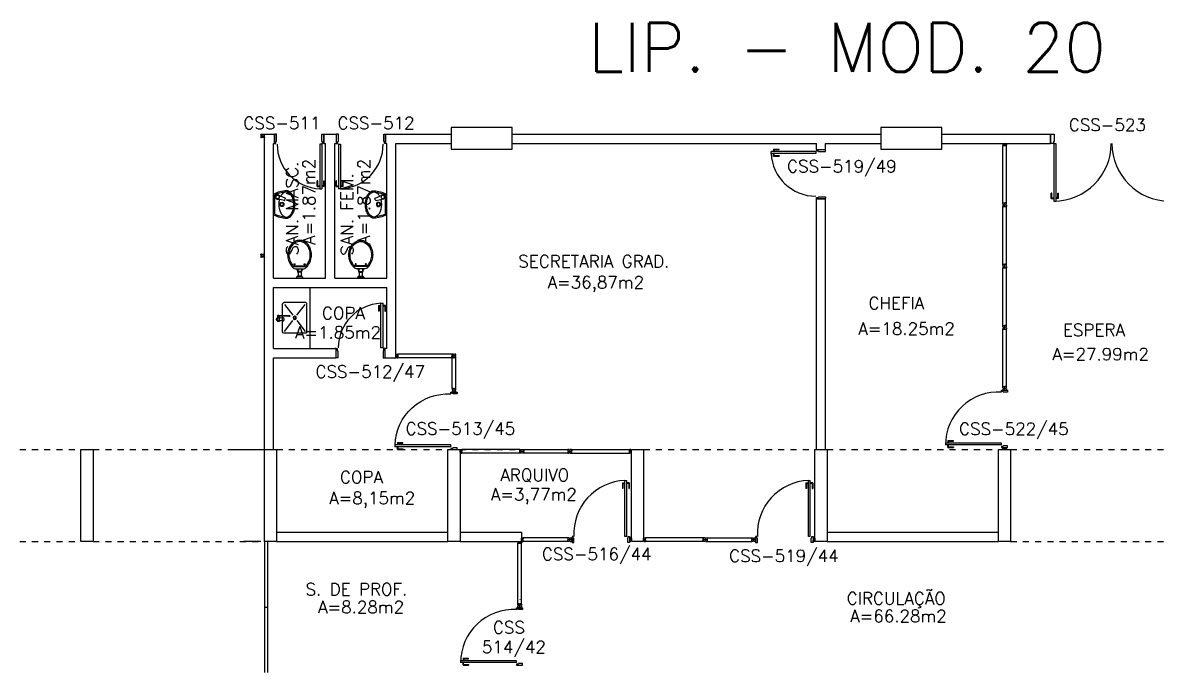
# Model space of a CAD drawing. Extents: x 0 to 244, y -71 to 76.
# Drawn here: x 38.02 to 56.55, y -13.26 to -2.76 of the extents above; entities that cross this region are included whole.
import ezdxf
from ezdxf.enums import TextEntityAlignment as Align

# ---------------------------------------------------------------- set-up
doc = ezdxf.new("R2010")
doc.units = 0
doc.header["$LTSCALE"] = 0.01
doc.header["$MEASUREMENT"] = 0
doc.linetypes.add('HIDDEN2', pattern=[0.1875, 0.125, -0.0625])
doc.layers.get('0').update_dxf_attribs({"linetype": 'CONTINUOUS'})
for name, color, linetype in [('ALV', 2, 'CONTINUOUS'), ('APSAN', 1, 'CONTINUOUS'), ('BANC', 2, 'CONTINUOUS'), ('DIV', 2, 'CONTINUOUS'), ('ESQ', 1, 'CONTINUOUS'), ('ESTR', 3, 'CONTINUOUS'), ('PROJ', 1, 'HIDDEN2'), ('TEXTO', 2, 'CONTINUOUS'), ('TEXTO-ENDEREÇO', 2, 'CONTINUOUS'), ('USO', 2, 'CONTINUOUS'), ('ÁREA', 2, 'CONTINUOUS')]:
    doc.layers.add(name, color=color, linetype=linetype)
doc.layers.get('0').freeze()
doc.styles.add('1', font='romans.shx')
doc.styles.add('UNB-100', font='simplex.shx', dxfattribs={"height": 0.2})
doc.styles.add('UNB-100-1', font='simplex.shx', dxfattribs={"height": 0.2})

# ---------------------------------------------------------------- blocks, each defined once
blk = doc.blocks.new('PILAR-SSN')
blk.add_lwpolyline([(0.197, -26.452), (0.197, -27.952), (-0.003, -27.952), (-0.003, -26.452)], close=True)
blk = doc.blocks.new('PDV2E-SSN')
at = {"layer": 'DIV'}
for p, q in [((0.076, 0.05), (0.076, 0.965)), ((0.106, 0.965), (0.076, 0.965)), ((0.106, 0.05), (0.106, 0.965)), ((0.034, 0.925), (0.034, 0.835)), ((0.034, 0.925), (0.074, 0.925)), ((0.044, 0.835), (0.034, 0.835)), ((0.044, 0.915), (0.044, 0.835)), ((0.044, 0.915), (0.074, 0.915)), ((0.148, 0.925), (0.108, 0.925)), ((0.138, 0.915), (0.108, 0.915)), ((0.138, 0.915), (0.138, 0.835)), ((0.138, 0.835), (0.148, 0.835)), ((0.148, 0.925), (0.148, 0.835)), ((0.031, 0.05), (0.031, -0.05)), ((0.051, 0.05), (0.031, 0.05)), ((0.051, 0.02), (0.051, 0.05)), ((0.051, 0.02), (0.061, 0.02)), ((0.061, -0.05), (0.061, 0.02)), ((0.076, 0.05), (0.106, 0.05)), ((0.95, 0.02), (0.94, 0.02)), ((0.94, -0.05), (0.94, 0.02)), ((0.95, 0.02), (0.95, 0.05)), ((0.95, 0.05), (0.97, 0.05)), ((0.97, 0.05), (0.97, 0.035)), ((0.97, 0.035), (0.97, -0.035)), ((0.031, -0.05), (0.061, -0.05)), ((0.97, -0.05), (0.94, -0.05)), ((0.97, -0.035), (0.97, -0.05))]:
    blk.add_line(p, q, dxfattribs=at)
at = {"layer": 'DIV', "color": 1}
blk.add_arc((0.076, 0.1), 0.865, 356.6786, 90, dxfattribs=at)
blk = doc.blocks.new('LAVAT-P')
for p, q in [((-0.17, 0), (0.17, 0)), ((-0.157, -0.02), (0.157, -0.02)), ((0.063, -0.173), (0.094, -0.055)), ((0.069, -0.185), (0.09, -0.192)), ((0.102, -0.187), (0.151, -0.074))]:
    blk.add_line(p, q)
for points in [[(0.083, -0.096, 0.121735), (-0.082, -0.096, 0.073747), (-0.145, -0.122, 0.106861), (-0.192, -0.165, 0.153587), (-0.205, -0.208, 0.153587)], [(-0.205, -0.208, 0.153587), (-0.192, -0.251, 0.106861), (-0.145, -0.294, 0.073747), (-0.082, -0.32, 0.060305), (0, -0.329, 0.060305), (0.082, -0.32, 0.073747), (0.145, -0.294, 0.106861), (0.192, -0.251, 0.153587), (0.205, -0.208, 0.153587), (0.192, -0.165, 0.106861), (0.145, -0.122, 0.014792), (0.133, -0.115, 0.039243)], [(-0.225, -0.214, 0.136108), (-0.208, -0.262, 0.106861), (-0.155, -0.311, 0.073747), (-0.087, -0.339, 0.060305), (0, -0.349, 0.060305), (0.087, -0.339, 0.073747), (0.155, -0.311, 0.106861), (0.208, -0.262, 0.136108), (0.225, -0.214, 0.062982)]]:
    blk.add_lwpolyline(points, format="xyb")
for centre, radius in [((0, -0.135), 0.0347), ((0, -0.135), 0.0265), ((0.122, -0.065), 0.03)]:
    blk.add_circle(centre, radius)
for centre, radius, start, end in [((0.376, -0.254), 0.602, 155.0201, 176.1902), ((-0.376, -0.254), 0.602, 3.8098, 24.9799), ((0.376, -0.254), 0.582, 156.2686, 173.4578), ((0.073, -0.176), 0.01, 165.2139, 250.8603), ((0.122, -0.065), 0.0361, 302.4689, 199.2518), ((-0.376, -0.254), 0.582, 6.5422, 23.7314), ((0.093, -0.183), 0.01, 250.8603, 336.5068)]:
    blk.add_arc(centre, radius, start, end)
blk = doc.blocks.new('MTT-SSN')
for p, q in [((-0.0051, 0), (0.0051, 0)), ((0, -0.0051), (0, 0.0051))]:
    blk.add_line(p, q)
blk.add_lwpolyline([(-0.008, 0.03), (-0.008, 0.02), (0.008, 0.02), (0.008, 0.03), (0.03, 0.03), (0.03, 0.006), (0.0205, 0.006), (0.0205, -0.006), (0.03, -0.006), (0.03, -0.03), (0.008, -0.03), (0.008, -0.02), (-0.008, -0.02), (-0.008, -0.03), (-0.03, -0.03), (-0.03, -0.006), (-0.0185, -0.006), (-0.0185, 0.006), (-0.03, 0.006), (-0.03, 0.03)], close=True)
blk = doc.blocks.new('MTDIV-SSN')
for p, q in [((-0.0185, 0.0285), (-0.0285, 0.0285)), ((-0.0285, 0.0185), (-0.0285, 0.0285)), ((-0.0265, 0.0185), (-0.0285, 0.0185)), ((-0.0265, 0.0185), (-0.0265, 0.0265)), ((-0.0235, 0.0265), (-0.0265, 0.0265)), ((-0.0235, 0.0215), (-0.0235, 0.0265)), ((-0.0235, -0.0265), (-0.0235, 0.0265)), ((-0.0215, 0.0215), (-0.0235, 0.0215)), ((-0.0215, 0.0265), (-0.0215, 0.0235)), ((-0.0185, 0.0265), (-0.0215, 0.0265)), ((0.0215, 0.0235), (-0.0215, 0.0235)), ((-0.0215, 0.0215), (-0.0215, -0.0215)), ((0.0195, 0.0215), (-0.0195, 0.0215)), ((-0.0195, 0.0215), (-0.0195, -0.0195)), ((-0.0185, 0.0285), (-0.0185, 0.0265)), ((-0.0049, 0), (0.0049, 0)), ((0, 0.0049), (0, -0.0049)), ((0.0185, 0.0265), (0.0185, 0.0285)), ((0.0185, 0.0285), (0.0285, 0.0285)), ((0.0185, 0.0265), (0.0215, 0.0265)), ((0.0195, 0.0215), (0.0195, -0.0195)), ((0.0215, 0.0265), (0.0215, 0.0235)), ((0.0235, 0.0215), (0.0215, 0.0215)), ((0.0215, 0.0215), (0.0215, -0.0215)), ((0.0235, 0.0215), (0.0235, 0.0265)), ((0.0235, 0.0265), (0.0265, 0.0265)), ((0.0235, 0.0265), (0.0235, -0.0265)), ((0.0265, 0.0265), (0.0265, 0.0185)), ((0.0265, 0.0185), (0.0285, 0.0185)), ((0.0285, 0.0185), (0.0285, 0.0285)), ((-0.0285, -0.0185), (-0.0285, -0.0285)), ((-0.0265, -0.0185), (-0.0285, -0.0185)), ((-0.0185, -0.0285), (-0.0285, -0.0285)), ((-0.0265, -0.0265), (-0.0265, -0.0185)), ((-0.0235, -0.0265), (-0.0265, -0.0265)), ((-0.0235, -0.0215), (-0.0235, -0.0265)), ((-0.0075, -0.0215), (-0.0235, -0.0215)), ((-0.0215, -0.0265), (-0.0215, -0.0235)), ((0.0215, -0.0235), (-0.0215, -0.0235)), ((-0.0185, -0.0265), (-0.0215, -0.0265)), ((-0.0095, -0.0195), (-0.0195, -0.0195)), ((-0.0185, -0.0285), (-0.0185, -0.0265)), ((-0.0095, -0.0195), (-0.0095, -0.0115)), ((-0.0075, -0.0115), (-0.0095, -0.0115)), ((-0.0075, -0.0215), (-0.0075, -0.0115)), ((-0.0055, -0.0135), (-0.0075, -0.0135)), ((-0.0055, -0.0215), (-0.0055, -0.0135)), ((0.0055, -0.0215), (-0.0055, -0.0215)), ((0.0055, -0.0215), (0.0055, -0.0135)), ((0.0075, -0.0135), (0.0055, -0.0135)), ((0.0075, -0.0215), (0.0075, -0.0115)), ((0.0095, -0.0115), (0.0075, -0.0115)), ((0.0235, -0.0215), (0.0075, -0.0215)), ((0.0095, -0.0195), (0.0095, -0.0115)), ((0.0195, -0.0195), (0.0095, -0.0195)), ((0.0185, -0.0265), (0.0185, -0.0285)), ((0.0185, -0.0265), (0.0215, -0.0265)), ((0.0185, -0.0285), (0.0285, -0.0285)), ((0.0215, -0.0265), (0.0215, -0.0235)), ((0.0235, -0.0215), (0.0235, -0.0265)), ((0.0235, -0.0265), (0.0265, -0.0265)), ((0.0265, -0.0185), (0.0265, -0.0265)), ((0.0265, -0.0185), (0.0285, -0.0185)), ((0.0285, -0.0185), (0.0285, -0.0285))]:
    blk.add_line(p, q)
blk = doc.blocks.new('PD80-SSN')
for p, q in [((-0.777, 0.01), (-0.777, -0.03)), ((-0.777, 0.01), (-0.687, 0.01)), ((-0.687, 0), (-0.687, 0.01)), ((-0.075, 0), (0.075, 0)), ((-0.075, 0), (-0.075, -0.02)), ((0.075, -0.03), (0.075, 0)), ((-0.817, -0.065), (-0.817, -0.03)), ((-0.085, -0.03), (-0.817, -0.03)), ((-0.085, -0.065), (-0.817, -0.065)), ((-0.777, -0.105), (-0.777, -0.065)), ((-0.777, -0.105), (-0.687, -0.105)), ((-0.767, 0), (-0.767, -0.03)), ((-0.767, 0), (-0.687, 0)), ((-0.767, -0.095), (-0.767, -0.065)), ((-0.767, -0.095), (-0.687, -0.095)), ((-0.687, -0.095), (-0.687, -0.105)), ((-0.085, -0.03), (-0.085, -0.065)), ((-0.075, -0.02), (-0.04, -0.02)), ((-0.04, -0.03), (-0.04, -0.02)), ((-0.04, -0.03), (0.075, -0.03)), ((-0.075, -0.781), (-0.04, -0.781)), ((-0.075, -0.801), (-0.075, -0.781)), ((-0.075, -0.801), (0.075, -0.801)), ((-0.075, -0.802), (0.075, -0.802)), ((-0.04, -0.771), (0.075, -0.771)), ((-0.04, -0.771), (-0.04, -0.781)), ((0.075, -0.771), (0.075, -0.801))]:
    blk.add_line(p, q)
blk.add_arc((-0.085, -0.03), 0.731, 182.6571, 270)
blk = doc.blocks.new('INOXA1-P')
for p, q in [((0.12, 0.23), (0.12, 0.047)), ((0.22, 0.25), (0.14, 0.25)), ((0.15, 0.22), (0.287, 0.043)), ((0.5, 0.25), (0.22, 0.25)), ((0.353, 0.043), (0.49, 0.22)), ((0.52, 0.23), (0.52, -0.23)), ((0.043, 0.008), (0.043, -0.022)), ((0.062, 0.04), (0.071, 0.04)), ((0.131, 0.048), (0.076, 0.043)), ((0.131, -0.002), (0.076, 0.003)), ((0.22, -0.027), (0.054, -0.027)), ((0.22, -0.037), (0.054, -0.037)), ((0.063, -0.003), (0.063, -0.021)), ((0.12, -0.001), (0.12, -0.027)), ((0.12, -0.037), (0.12, -0.23)), ((0.15, -0.22), (0.287, -0.043)), ((0.231, -0.027), (0.22, -0.027)), ((0.231, -0.037), (0.22, -0.037)), ((0.353, -0.043), (0.49, -0.22)), ((0.22, -0.25), (0.14, -0.25)), ((0.5, -0.25), (0.22, -0.25))]:
    blk.add_line(p, q)
blk.add_lwpolyline([(0.076, 0.003), (0.072, 0.004), (0.069, 0.009), (0.067, 0.015), (0.066, 0.023), (0.067, 0.031), (0.069, 0.037), (0.072, 0.042), (0.076, 0.043)])
blk.add_lwpolyline([(0.131, 0.048), (0.137, 0.046), (0.143, 0.041), (0.147, 0.033), (0.148, 0.023), (0.147, 0.013), (0.143, 0.006), (0.137, 0), (0.131, -0.002), (0.125, 0), (0.119, 0.006), (0.115, 0.013), (0.114, 0.023), (0.115, 0.033), (0.119, 0.041), (0.125, 0.046)], close=True)
for radius in [0.0266, 0.0163]:
    blk.add_circle((0.32, 0), radius)
for centre, radius, start, end in [((0.14, 0.23), 0.02, 90, 180), ((0.5, 0.23), 0.02, 360, 90), ((0.054, 0.023), 0.0349, 36.1705, 252.2568), ((0.054, 0.023), 0.0189, 62.7367, 235.7375), ((0.073, -0.003), 0.01, 102.8285, 180), ((0.054, 0.023), 0.0349, 285.5373, 323.9987), ((0.054, -0.032), 0.0145, 20.161, 339.839), ((0.054, -0.032), 0.005, 90.0037, 269.9963), ((0.231, -0.032), 0.00738, 222.6559, 137.3441), ((0.231, -0.032), 0.005, 269.9935, 90.0065), ((0.14, -0.23), 0.02, 180, 270), ((0.5, -0.23), 0.02, 270, 360)]:
    blk.add_arc(centre, radius, start, end)
blk = doc.blocks.new('VDC-P')
for p, q in [((-0.127, 0.192), (0.127, 0.192)), ((-0.109, 0.202), (0.109, 0.202)), ((-0.068, 0.152), (0.068, 0.152)), ((-0.05, 0.152), (-0.03, 0.11)), ((-0.05, 0.015), (-0.05, 0)), ((-0.05, 0), (0.05, 0)), ((0.045, 0.02), (-0.045, 0.02)), ((-0.04, 0.025), (-0.04, 0.02)), ((0.035, 0.03), (-0.035, 0.03)), ((-0.03, 0.152), (-0.03, 0.11)), ((0.03, 0.11), (-0.03, 0.11)), ((0.03, 0.1), (-0.03, 0.1)), ((-0.025, 0.1), (-0.025, 0.03)), ((0.025, 0.1), (0.025, 0.03)), ((0.03, 0.152), (0.03, 0.11)), ((0.05, 0.152), (0.03, 0.11)), ((0.04, 0.025), (0.04, 0.02)), ((0.05, 0.015), (0.05, 0))]:
    blk.add_line(p, q)
for points in [[(0.16, 0.244, 0.050424), (0.18, 0.288, 0.082137), (0.195, 0.381, 0.082137), (0.18, 0.474, 0.090148), (0.138, 0.549, 0.104406), (0.073, 0.601, 0.117345), (0, 0.619, 0.117345), (-0.073, 0.601, 0.104406), (-0.138, 0.549, 0.090148), (-0.18, 0.474, 0.082137), (-0.195, 0.381, 0.082137)], [(0.142, 0.254, 0.050424), (0.161, 0.295, 0.082137), (0.175, 0.381, 0.082137), (0.161, 0.468, 0.090148), (0.122, 0.536, 0.104406), (0.064, 0.583, 0.117345), (0, 0.599, 0.117345), (-0.064, 0.583, 0.104406), (-0.122, 0.536, 0.090148), (-0.161, 0.468, 0.082137), (-0.175, 0.381, 0.082137)], [(-0.195, 0.381, 0.082137), (-0.18, 0.288, 0.050424), (-0.16, 0.244, 0.104406)], [(-0.175, 0.381, 0.082137), (-0.161, 0.295, 0.050424), (-0.142, 0.254, 0.050424)]]:
    blk.add_lwpolyline(points, format="xyb")
for centre in [(-0.083, 0.226), (0.083, 0.226)]:
    blk.add_circle(centre, 0.0101)
for centre, radius, start, end in [((0.08, 0.36), 0.266, 205.6863, 226.7558), ((0.08, 0.36), 0.246, 205.6863, 219.7706), ((-0.08, 0.36), 0.266, 313.2442, 334.3137), ((-0.08, 0.36), 0.246, 320.2294, 334.3137), ((-0.068, 0.202), 0.05, 226.7558, 270), ((-0.045, 0.015), 0.005, 90, 180), ((-0.035, 0.025), 0.005, 90, 180), ((-0.03, 0.105), 0.005, 90, 270), ((0.03, 0.105), 0.005, 270, 90), ((0.035, 0.025), 0.005, 0, 90), ((0.045, 0.015), 0.005, 360, 90), ((0.068, 0.202), 0.05, 270, 313.2442)]:
    blk.add_arc(centre, radius, start, end)
blk = doc.blocks.new('MTINI-SSN')
for p, q in [((-0.03, 0.008), (-0.03, 0.028)), ((-0.03, 0.028), (-0.008, 0.028)), ((-0.03, 0.008), (-0.02, 0.008)), ((-0.02, 0), (-0.02, 0.008)), ((-0.001, 0), (-0.02, 0)), ((-0.008, 0.019), (-0.008, 0.028)), ((0.008, 0.019), (-0.008, 0.019)), ((0.005, 0), (-0.005, 0)), ((0.02, 0), (-0.001, 0)), ((0, -0.005), (0, 0.005)), ((0.008, 0.019), (0.008, 0.028)), ((0.03, 0.028), (0.008, 0.028)), ((0.03, 0.008), (0.02, 0.008)), ((0.02, 0), (0.02, 0.008)), ((0.03, 0.008), (0.03, 0.028))]:
    blk.add_line(p, q)
blk = doc.blocks.new('PDV2D-SSN')
for p, q in [((-0.106, 0.965), (-0.076, 0.965)), ((-0.138, 0.835), (-0.148, 0.835)), ((-0.95, 0.05), (-0.97, 0.05)), ((-0.97, 0.05), (-0.97, 0.035)), ((-0.97, 0.035), (-0.97, -0.035)), ((-0.95, 0.02), (-0.95, 0.05)), ((-0.95, 0.02), (-0.94, 0.02)), ((-0.94, -0.05), (-0.94, 0.02)), ((-0.051, 0.02), (-0.061, 0.02)), ((-0.061, -0.05), (-0.061, 0.02)), ((-0.051, 0.05), (-0.031, 0.05)), ((-0.051, 0.02), (-0.051, 0.05)), ((-0.031, 0.05), (-0.031, -0.05)), ((-0.97, -0.035), (-0.97, -0.05)), ((-0.97, -0.05), (-0.94, -0.05)), ((-0.031, -0.05), (-0.061, -0.05))]:
    blk.add_line(p, q)
at = {"color": 2}
for p, q in [((-0.106, 0.05), (-0.106, 0.965)), ((-0.076, 0.05), (-0.076, 0.965)), ((-0.148, 0.925), (-0.108, 0.925)), ((-0.148, 0.925), (-0.148, 0.835)), ((-0.138, 0.915), (-0.108, 0.915)), ((-0.138, 0.915), (-0.138, 0.835)), ((-0.034, 0.925), (-0.074, 0.925)), ((-0.044, 0.915), (-0.074, 0.915)), ((-0.044, 0.915), (-0.044, 0.835)), ((-0.044, 0.835), (-0.034, 0.835)), ((-0.034, 0.925), (-0.034, 0.835)), ((-0.076, 0.05), (-0.106, 0.05))]:
    blk.add_line(p, q, dxfattribs=at)
at = {"color": 1}
blk.add_arc((-0.076, 0.1), 0.865, 91.988, 183.3214, dxfattribs=at)
blk = doc.blocks.new('DIVINI-SSN')
for p, q in [((-0.02, 0), (-0.02, -0.008)), ((-0.02, 0), (0.02, 0)), ((0, 0.005), (0, -0.005)), ((0.02, 0), (0.02, -0.008)), ((-0.03, -0.008), (-0.02, -0.008)), ((-0.03, -0.008), (-0.03, -0.028)), ((-0.03, -0.028), (-0.008, -0.028)), ((-0.03, -0.03), (0.03, -0.03)), ((-0.03, -0.975), (-0.03, -0.03)), ((-0.009, -0.03), (-0.027, -0.03)), ((-0.008, -0.019), (0.008, -0.019)), ((-0.008, -0.019), (-0.008, -0.028)), ((-0.006, -0.021), (-0.006, -0.03)), ((0.006, -0.021), (-0.006, -0.021)), ((-0.006, -0.023), (-0.006, -0.027)), ((-0.004, -0.021), (0.004, -0.021)), ((0.006, -0.021), (0.006, -0.03)), ((0.006, -0.023), (0.006, -0.027)), ((0.008, -0.019), (0.008, -0.028)), ((0.03, -0.028), (0.008, -0.028)), ((0.009, -0.03), (0.027, -0.03)), ((0.03, -0.008), (0.02, -0.008)), ((0.03, -0.008), (0.03, -0.028)), ((0.03, -0.975), (0.03, -0.03)), ((-0.03, -0.975), (0.03, -0.975)), ((-0.006, -0.985), (-0.006, -0.975)), ((0.006, -0.985), (-0.006, -0.985)), ((0.006, -1.01), (-0.006, -1.01)), ((0, -1.003), (0, -1.018)), ((0.006, -0.985), (0.006, -0.975)), ((0.03, -0.975), (0.009, -0.975))]:
    blk.add_line(p, q)
blk = doc.blocks.new('PE80-SSN')
at = {"color": 2}
for p, q in [((0.075, 0), (-0.075, 0)), ((-0.075, -0.03), (-0.075, 0)), ((0.075, 0), (0.075, -0.02)), ((0.04, -0.03), (-0.075, -0.03)), ((0.075, -0.02), (0.04, -0.02)), ((0.04, -0.03), (0.04, -0.02)), ((0.085, -0.03), (0.817, -0.03)), ((0.085, -0.03), (0.085, -0.065)), ((0.085, -0.065), (0.817, -0.065)), ((0.817, -0.065), (0.817, -0.03))]:
    blk.add_line(p, q, dxfattribs=at)
at = {"color": 1}
for p, q in [((0.777, 0.01), (0.687, 0.01)), ((0.687, 0), (0.687, 0.01)), ((0.777, 0.01), (0.777, -0.03)), ((0.767, 0), (0.687, 0)), ((0.767, -0.095), (0.687, -0.095)), ((0.687, -0.095), (0.687, -0.105)), ((0.777, -0.105), (0.687, -0.105)), ((0.767, 0), (0.767, -0.03)), ((0.767, -0.095), (0.767, -0.065)), ((0.777, -0.105), (0.777, -0.065))]:
    blk.add_line(p, q, dxfattribs=at)
for p, q in [((0.04, -0.771), (-0.075, -0.771)), ((-0.075, -0.771), (-0.075, -0.801)), ((0.075, -0.801), (-0.075, -0.801)), ((0.075, -0.802), (-0.075, -0.802)), ((0.04, -0.771), (0.04, -0.781)), ((0.075, -0.781), (0.04, -0.781)), ((0.075, -0.801), (0.075, -0.781))]:
    blk.add_line(p, q)
blk.add_arc((0.085, -0.03), 0.731, 270, 357.3429, dxfattribs=at)
blk = doc.blocks.new('DIVMT-SSN')
for p, q in [((-0.03, 0.008), (-0.03, 0.03)), ((-0.006, 0.03), (-0.03, 0.03)), ((-0.03, 0.008), (-0.02, 0.008)), ((-0.02, -0.008), (-0.02, 0.008)), ((-0.006, 0.02), (-0.006, 0.03)), ((0.006, 0.02), (-0.006, 0.02)), ((-0.005, 0), (0.005, 0)), ((0.005, 0), (-0.005, 0)), ((0, 0.005), (0, -0.005)), ((0, -0.005), (0, 0.005)), ((0.006, 0.03), (0.03, 0.03)), ((0.006, 0.02), (0.006, 0.03)), ((0.03, 0.008), (0.02, 0.008)), ((0.02, -0.008), (0.02, 0.008)), ((0.03, 0.008), (0.03, 0.03)), ((-0.03, -0.008), (-0.03, -0.03)), ((-0.03, -0.008), (-0.02, -0.008)), ((-0.03, -0.03), (-0.03, -0.97)), ((-0.03, -0.03), (-0.009, -0.03)), ((0.03, -0.03), (-0.03, -0.03)), ((-0.03, -0.03), (-0.006, -0.03)), ((-0.009, -0.03), (-0.027, -0.03)), ((-0.006, -0.02), (-0.006, -0.03)), ((-0.006, -0.02), (0.006, -0.02)), ((-0.006, -0.02), (-0.006, -0.03)), ((0.006, -0.02), (-0.006, -0.02)), ((0.005, -0.03), (-0.005, -0.03)), ((0.006, -0.02), (0.006, -0.03)), ((0.006, -0.02), (0.006, -0.03)), ((0.03, -0.03), (0.006, -0.03)), ((0.03, -0.008), (0.02, -0.008)), ((0.03, -0.008), (0.03, -0.03)), ((0.03, -0.03), (0.03, -0.97)), ((0.03, -0.97), (-0.03, -0.97)), ((-0.006, -0.98), (-0.006, -0.97)), ((-0.006, -0.98), (0.006, -0.98)), ((0.006, -1.001), (-0.006, -1.001)), ((0.005, -0.97), (-0.005, -0.97)), ((0, -0.994), (0, -1.007)), ((0, -1.02), (0, -1.021)), ((0.006, -0.98), (0.006, -0.97))]:
    blk.add_line(p, q)
blk = doc.blocks.new('PTDP-SSN')
at = {"color": 2}
for p, q in [((0.055, 1.015), (0.09, 1.015)), ((0.055, 0.075), (0.055, 1.015)), ((0.09, 0.075), (0.09, 1.015)), ((1.91, 0.075), (1.91, 1.015)), ((1.945, 1.015), (1.91, 1.015)), ((1.945, 0.075), (1.945, 1.015)), ((0.05, 0.075), (0, 0.075)), ((0, 0.075), (0, -0.075)), ((0.05, 0.04), (0.05, 0.075)), ((0.06, 0.04), (0.05, 0.04)), ((0.055, 0.075), (0.09, 0.075)), ((0.06, -0.075), (0.06, 0.04)), ((1.945, 0.075), (1.91, 0.075)), ((1.94, -0.075), (1.94, 0.04)), ((1.94, 0.04), (1.95, 0.04)), ((1.95, 0.04), (1.95, 0.075)), ((1.95, 0.075), (2, 0.075)), ((2, 0.075), (2, -0.075)), ((0, -0.075), (0.06, -0.075)), ((2, -0.075), (1.94, -0.075))]:
    blk.add_line(p, q, dxfattribs=at)
at = {"color": 1}
for centre, start, end in [((0.055, 0.075), 0, 90), ((1.945, 0.075), 90, 180)]:
    blk.add_arc(centre, 0.94, start, end, dxfattribs=at)

msp = doc.modelspace()

# ---------------------------------------------------------------- linework, layer by layer
at = {"layer": 'ALV'}
for p, q in [((41.972, -9.732), (41.972, -4.582)), ((41.972, -4.582), (42.139, -4.582)), ((42.139, -4.582), (42.139, -4.732)), ((42.941, -4.582), (42.941, -4.732)), ((42.941, -4.582), (43.153, -4.582)), ((43.153, -4.732), (43.153, -4.582)), ((43.955, -4.582), (45.024, -4.582)), ((43.955, -4.732), (43.955, -4.582)), ((46.024, -4.582), (52.049, -4.582)), ((53.049, -4.582), (54.822, -4.582)), ((54.822, -4.582), (54.822, -4.732)), ((42.122, -6.932), (42.122, -4.732)), ((42.122, -4.732), (42.139, -4.732)), ((42.941, -4.732), (42.972, -4.732)), ((42.972, -6.932), (42.972, -4.732)), ((43.122, -6.932), (43.122, -4.732)), ((43.122, -4.732), (43.153, -4.732)), ((43.955, -4.732), (43.972, -4.732)), ((43.972, -6.932), (43.972, -4.732)), ((44.122, -8.232), (44.122, -4.732)), ((44.122, -4.732), (45.024, -4.732)), ((46.024, -4.732), (50.997, -4.732)), ((50.997, -4.832), (50.997, -4.732)), ((51.147, -4.732), (52.049, -4.732)), ((51.147, -4.832), (51.147, -4.732)), ((53.049, -4.732), (54.822, -4.732)), ((50.997, -4.832), (51.147, -4.832)), ((50.997, -9.732), (50.997, -5.634)), ((50.997, -5.634), (51.147, -5.634)), ((51.147, -9.732), (51.147, -5.634)), ((42.122, -6.932), (42.972, -6.932)), ((43.122, -6.932), (43.972, -6.932)), ((42.122, -8.082), (42.122, -7.082)), ((42.122, -7.082), (43.972, -7.082)), ((43.972, -8.082), (43.972, -7.082)), ((42.122, -8.082), (43.139, -8.082)), ((43.139, -8.082), (43.122, -8.082)), ((43.139, -8.082), (43.139, -8.232)), ((43.941, -8.082), (43.941, -8.232)), ((43.972, -8.082), (43.941, -8.082)), ((42.122, -8.232), (43.139, -8.232)), ((42.122, -9.732), (42.122, -8.232)), ((43.941, -8.232), (44.122, -8.232)), ((42.172, -11.082), (44.972, -11.082)), ((45.172, -11.082), (46.175, -11.082)), ((46.175, -11.082), (46.175, -11.232)), ((51.172, -11.082), (53.972, -11.082)), ((42.172, -11.232), (44.972, -11.232)), ((45.172, -11.232), (46.175, -11.232)), ((51.172, -11.232), (53.972, -11.232))]:
    msp.add_line(p, q, dxfattribs=at)
for points in [[(45.024, -4.823), (46.024, -4.823), (46.024, -4.473), (45.024, -4.473)], [(52.049, -4.823), (53.049, -4.823), (53.049, -4.473), (52.049, -4.473)]]:
    msp.add_lwpolyline(points, close=True, dxfattribs=at)
at = {"layer": 'BANC'}
for p, q in [((42.722, -8.082), (42.722, -7.082)), ((41.372, -9.732), (41.972, -9.732)), ((41.972, -9.732), (41.972, -9.732))]:
    msp.add_line(p, q, dxfattribs=at)
at = {"layer": 'DIV'}
for p, q in [((44.117, -8.202), (44.127, -8.202)), ((44.122, -8.182), (44.13, -8.182)), ((44.122, -8.182), (44.122, -8.222)), ((44.122, -8.222), (44.13, -8.222)), ((44.13, -8.172), (44.13, -8.182)), ((44.13, -8.172), (44.15, -8.172)), ((44.13, -8.232), (44.13, -8.222)), ((44.13, -8.232), (44.15, -8.232)), ((44.141, -8.194), (44.141, -8.21)), ((44.141, -8.194), (44.15, -8.194)), ((44.141, -8.21), (44.15, -8.21)), ((44.143, -8.196), (44.152, -8.196)), ((44.143, -8.208), (44.143, -8.196)), ((44.143, -8.198), (44.143, -8.206)), ((44.143, -8.208), (44.152, -8.208)), ((44.145, -8.196), (44.149, -8.196)), ((44.145, -8.208), (44.149, -8.208)), ((44.15, -8.172), (44.15, -8.194)), ((44.15, -8.232), (44.15, -8.21)), ((44.152, -8.172), (44.152, -8.232)), ((45.037, -8.172), (44.152, -8.172)), ((44.152, -8.193), (44.152, -8.175)), ((44.152, -8.211), (44.152, -8.229)), ((45.037, -8.232), (44.152, -8.232)), ((45.037, -8.172), (45.037, -8.232)), ((45.047, -8.196), (45.037, -8.196)), ((45.047, -8.208), (45.037, -8.208)), ((45.037, -8.232), (45.037, -8.211)), ((45.042, -8.732), (45.042, -8.232)), ((45.047, -8.208), (45.047, -8.196)), ((45.065, -8.202), (45.08, -8.202)), ((45.072, -8.209), (45.072, -8.197)), ((45.102, -8.732), (45.102, -8.232)), ((45.072, -8.782), (45.072, -8.783)), ((46.212, -9.732), (46.932, -9.732)), ((46.932, -9.792), (46.212, -9.792)), ((41.913, -11.232), (41.631, -11.232)), ((46.114, -11.24), (46.124, -11.24)), ((46.114, -11.24), (46.114, -11.26)), ((46.114, -11.26), (46.136, -11.26)), ((46.114, -12.251), (46.114, -11.262)), ((46.114, -11.262), (46.174, -11.262)), ((46.135, -11.262), (46.117, -11.262)), ((46.124, -11.232), (46.124, -11.24)), ((46.124, -11.232), (46.145, -11.232)), ((46.136, -11.251), (46.152, -11.251)), ((46.136, -11.251), (46.136, -11.26)), ((46.138, -11.253), (46.138, -11.262)), ((46.15, -11.253), (46.138, -11.253)), ((46.138, -11.255), (46.138, -11.259)), ((46.139, -11.232), (46.15, -11.232)), ((46.14, -11.253), (46.148, -11.253)), ((46.144, -11.227), (46.144, -11.237)), ((46.145, -11.232), (46.164, -11.232)), ((46.15, -11.253), (46.15, -11.262)), ((46.15, -11.255), (46.15, -11.259)), ((46.152, -11.251), (46.152, -11.26)), ((46.174, -11.26), (46.152, -11.26)), ((46.153, -11.262), (46.171, -11.262)), ((46.164, -11.232), (46.164, -11.24)), ((46.174, -11.24), (46.164, -11.24)), ((46.174, -11.24), (46.174, -11.26)), ((46.174, -12.251), (46.174, -11.262)), ((46.932, -11.172), (46.203, -11.172)), ((46.932, -11.232), (46.203, -11.232)), ((46.932, -11.172), (46.932, -11.196)), ((46.954, -11.172), (46.932, -11.172)), ((46.932, -11.172), (46.932, -11.232)), ((46.942, -11.196), (46.932, -11.196)), ((46.942, -11.196), (46.932, -11.196)), ((46.932, -11.197), (46.932, -11.207)), ((46.942, -11.208), (46.932, -11.208)), ((46.932, -11.232), (46.932, -11.208)), ((46.942, -11.208), (46.932, -11.208)), ((46.932, -11.211), (46.932, -11.229)), ((46.932, -11.232), (46.932, -11.211)), ((46.954, -11.232), (46.932, -11.232)), ((46.942, -11.196), (46.942, -11.208)), ((46.942, -11.208), (46.942, -11.196)), ((46.954, -11.172), (46.954, -11.182)), ((46.954, -11.182), (46.97, -11.182)), ((46.954, -11.232), (46.954, -11.222)), ((46.954, -11.222), (46.97, -11.222)), ((46.957, -11.202), (46.967, -11.202)), ((46.967, -11.202), (46.957, -11.202)), ((46.962, -11.197), (46.962, -11.208)), ((46.962, -11.208), (46.962, -11.197)), ((46.97, -11.172), (46.97, -11.182)), ((46.97, -11.172), (46.992, -11.172)), ((46.97, -11.232), (46.97, -11.222)), ((46.97, -11.232), (46.992, -11.232)), ((46.983, -11.196), (46.983, -11.208)), ((46.983, -11.196), (46.992, -11.196)), ((46.983, -11.208), (46.992, -11.208)), ((46.992, -11.196), (46.992, -11.172)), ((46.992, -11.208), (46.992, -11.232)), ((49.174, -11.172), (49.152, -11.172)), ((49.152, -11.196), (49.152, -11.172)), ((49.162, -11.196), (49.152, -11.196)), ((49.162, -11.208), (49.152, -11.208)), ((49.152, -11.208), (49.152, -11.232)), ((49.174, -11.232), (49.152, -11.232)), ((49.162, -11.196), (49.162, -11.208)), ((49.174, -11.172), (49.174, -11.182)), ((49.19, -11.182), (49.174, -11.182)), ((49.19, -11.222), (49.174, -11.222)), ((49.174, -11.232), (49.174, -11.222)), ((49.187, -11.202), (49.177, -11.202)), ((49.177, -11.202), (49.187, -11.202)), ((49.182, -11.197), (49.182, -11.208)), ((49.182, -11.208), (49.182, -11.197)), ((49.19, -11.172), (49.19, -11.182)), ((49.19, -11.172), (49.212, -11.172)), ((49.19, -11.232), (49.19, -11.222)), ((49.19, -11.232), (49.212, -11.232)), ((49.203, -11.196), (49.203, -11.208)), ((49.203, -11.196), (49.212, -11.196)), ((49.203, -11.208), (49.203, -11.196)), ((49.203, -11.196), (49.212, -11.196)), ((49.203, -11.208), (49.212, -11.208)), ((49.203, -11.208), (49.212, -11.208)), ((49.212, -11.172), (49.941, -11.172)), ((49.212, -11.172), (49.212, -11.196)), ((49.212, -11.172), (49.212, -11.232)), ((49.212, -11.197), (49.212, -11.207)), ((49.212, -11.232), (49.212, -11.208)), ((49.212, -11.211), (49.212, -11.229)), ((49.212, -11.232), (49.212, -11.211)), ((49.212, -11.232), (49.941, -11.232)), ((49.941, -11.172), (49.941, -11.232)), ((49.951, -11.196), (49.941, -11.196)), ((49.941, -11.197), (49.941, -11.207)), ((49.951, -11.208), (49.941, -11.208)), ((49.951, -11.208), (49.951, -11.196)), ((49.965, -11.202), (49.979, -11.202)), ((49.972, -11.196), (49.972, -11.209)), ((49.991, -11.202), (49.992, -11.202)), ((46.148, -12.183), (46.148, -12.186)), ((46.114, -12.251), (46.174, -12.251)), ((46.135, -12.251), (46.117, -12.251)), ((46.138, -12.261), (46.138, -12.251)), ((46.15, -12.261), (46.138, -12.261)), ((46.151, -12.286), (46.139, -12.286)), ((46.144, -12.279), (46.144, -12.25)), ((46.144, -12.261), (46.144, -12.264)), ((46.15, -12.261), (46.15, -12.251)), ((46.174, -12.251), (46.153, -12.251)), ((46.153, -12.251), (46.171, -12.251))]:
    msp.add_line(p, q, dxfattribs=at)
at = {"layer": 'ESQ'}
for p, q in [((54.847, -5.542), (54.837, -5.542)), ((54.837, -5.632), (54.837, -5.542)), ((54.847, -5.622), (54.847, -5.542)), ((54.942, -5.542), (54.952, -5.542)), ((54.942, -5.622), (54.942, -5.542)), ((54.952, -5.632), (54.952, -5.542)), ((54.837, -5.632), (54.877, -5.632)), ((54.847, -5.622), (54.877, -5.622)), ((54.942, -5.622), (54.912, -5.622)), ((54.952, -5.632), (54.912, -5.632)), ((41.972, -11.232), (41.972, -13.374)), ((42.022, -11.232), (42.022, -13.374)), ((41.972, -12.304), (42.022, -12.304))]:
    msp.add_line(p, q, dxfattribs=at)
at = {"layer": 'PROJ'}
for p, q in [((36.172, -9.732), (38.972, -9.732)), ((39.172, -9.732), (41.972, -9.732)), ((42.172, -9.732), (44.972, -9.732)), ((45.172, -9.732), (47.972, -9.732)), ((48.172, -9.732), (50.972, -9.732)), ((51.172, -9.732), (53.972, -9.732)), ((54.172, -9.732), (56.972, -9.732)), ((36.172, -11.232), (38.972, -11.232)), ((39.172, -11.232), (41.972, -11.232)), ((54.172, -11.232), (56.972, -11.232))]:
    msp.add_line(p, q, dxfattribs=at)

# ---------------------------------------------------------------- block references
at = {"layer": 'APSAN', "rotation": 90}
msp.add_blockref('LAVAT-P', (42.122, -5.728), dxfattribs=at)
at = {"layer": 'APSAN', "xscale": -1}
for name, p, rotation in [('LAVAT-P', (43.972, -5.728), 270), ('INOXA1-P', (42.148, -7.582), 180)]:
    msp.add_blockref(name, p, dxfattribs=dict(at, rotation=rotation))
at = {"layer": 'APSAN'}
msp.add_blockref('VDC-P', (42.547, -6.932), dxfattribs=at)
at = {"layer": 'APSAN', "xscale": -1}
msp.add_blockref('VDC-P', (43.547, -6.932), dxfattribs=at)
at = {"layer": 'DIV'}
for name, p in [('MTDIV-SSN', (41.944, -4.611)), ('MTDIV-SSN', (41.944, -6.568)), ('MTT-SSN', (46.182, -9.762)), ('MTINI-SSN', (54.072, -9.732)), ('PDV2D-SSN', (47.972, -11.202)), ('PDV2D-SSN', (50.972, -11.202)), ('MTT-SSN', (49.972, -11.202)), ('MTT-SSN', (46.144, -12.286))]:
    msp.add_blockref(name, p, dxfattribs=at)
for name, p, rotation in [('DIVMT-SSN', (54.072, -5.733), 180), ('MTINI-SSN', (54.072, -4.732), 180), ('DIVMT-SSN', (54.072, -6.733), 180), ('DIVMT-SSN', (54.072, -7.733), 180), ('DIVMT-SSN', (54.072, -8.733), 180), ('PDV2E-SSN', (54.072, -9.732), 90), ('DIVINI-SSN', (45.172, -9.762), 90), ('MTINI-SSN', (46.175, -11.202), 270), ('MTINI-SSN', (47.972, -11.202), 90), ('DIVINI-SSN', (48.172, -11.202), 90), ('MTINI-SSN', (50.972, -11.202), 90), ('PDV2E-SSN', (46.144, -13.287), 90)]:
    msp.add_blockref(name, p, dxfattribs=dict(at, rotation=rotation))
at = {"layer": 'DIV', "xscale": -1}
for name, p, rotation in [('MTT-SSN', (45.072, -8.202), 90), ('PDV2D-SSN', (45.072, -9.763), 90), ('MTT-SSN', (45.072, -8.762), 90), ('DIVINI-SSN', (47.972, -9.762), 270)]:
    msp.add_blockref(name, p, dxfattribs=dict(at, rotation=rotation))
msp.add_blockref('MTT-SSN', (46.962, -9.762), dxfattribs=at)
at = {"layer": 'ESQ'}
for name, p, rotation in [('PE80-SSN', (42.941, -4.657), 270), ('PD80-SSN', (43.153, -4.657), 90), ('PTDP-SSN', (56.822, -4.657), 180), ('PD80-SSN', (43.941, -8.157), 270)]:
    msp.add_blockref(name, p, dxfattribs=dict(at, rotation=rotation))
msp.add_blockref('PD80-SSN', (51.072, -4.832), dxfattribs=at)
at = {"layer": 'ESTR'}
for p in [(38.975, 16.72), (41.975, 16.72), (44.975, 16.72), (47.975, 16.72), (50.975, 16.72), (53.975, 16.72)]:
    msp.add_blockref('PILAR-SSN', p, dxfattribs=at)

# ---------------------------------------------------------------- texts
at = {"layer": 'TEXTO', "style": 'UNB-100'}
for s, p in [('SAN. MASC.', (42.525, -6.563)), ('A=1.87m2', (42.8, -6.387)), ('A=1.87m2', (43.699, -6.387)), ('SAN. FEM.', (43.424, -6.563))]:
    msp.add_text(s, height=0.2, rotation=90, dxfattribs=at).set_placement(p)
for s, p in [('SECRETARIA GRAD.', (46.124, -6.757)), ('COPA', (42.912, -7.604)), (' CHEFIA', (51.711, -7.441)), ('ESPERA', (55.029, -7.878)), ('COPA', (43.208, -10.283)), ('ARQUIVO', (45.831, -10.248)), ('S. DE PROF.', (42.644, -12.114)), ('CIRCULAÇÃO', (51.492, -12.264))]:
    msp.add_text(s, height=0.2, dxfattribs=at).set_placement(p)
for s, p in [('A=1.85m2', (43.175, -7.919)), ('A=18.25m2', (52.471, -7.857)), ('A=3,77m2', (46.378, -10.563))]:
    msp.add_text(s, height=0.2, dxfattribs=at).set_placement(p, align=Align.CENTER)
at = {"layer": 'TEXTO-ENDEREÇO', "style": 'UNB-100-1'}
for s, p in [('CSS-511', (41.628, -4.498)), ('CSS-512', (43.167, -4.498)), ('CSS-523', (55.123, -4.527)), ('CSS-519/49', (50.517, -5.204)), ('CSS-512/47', (42.807, -8.56)), ('CSS-513/45', (44.28, -9.489)), ('CSS-522/45', (53.329, -9.494)), ('CSS-516/44', (46.509, -11.539)), ('CSS-519/44', (49.569, -11.568)), ('CSS', (45.708, -12.738)), ('514/42', (45.528, -13.057))]:
    msp.add_text(s, height=0.2, dxfattribs=at).set_placement(p)
at = {"layer": 'USO', "style": '1'}
msp.add_text('LIP. - MOD. 20', height=0.8, dxfattribs=at).set_placement((47.266, -3.559))
at = {"layer": 'ÁREA', "style": 'UNB-100'}
for s, p in [('A=36,87m2', (47.391, -7.099)), ('A=27.99m2', (55.644, -8.273)), ('A=8,15m2', (43.735, -10.624)), ('A=8.28m2', (43.553, -12.405)), ('A=66.28m2', (52.338, -12.552))]:
    msp.add_text(s, height=0.2, dxfattribs=at).set_placement(p, align=Align.CENTER)

doc.saveas('drawing.dxf')
